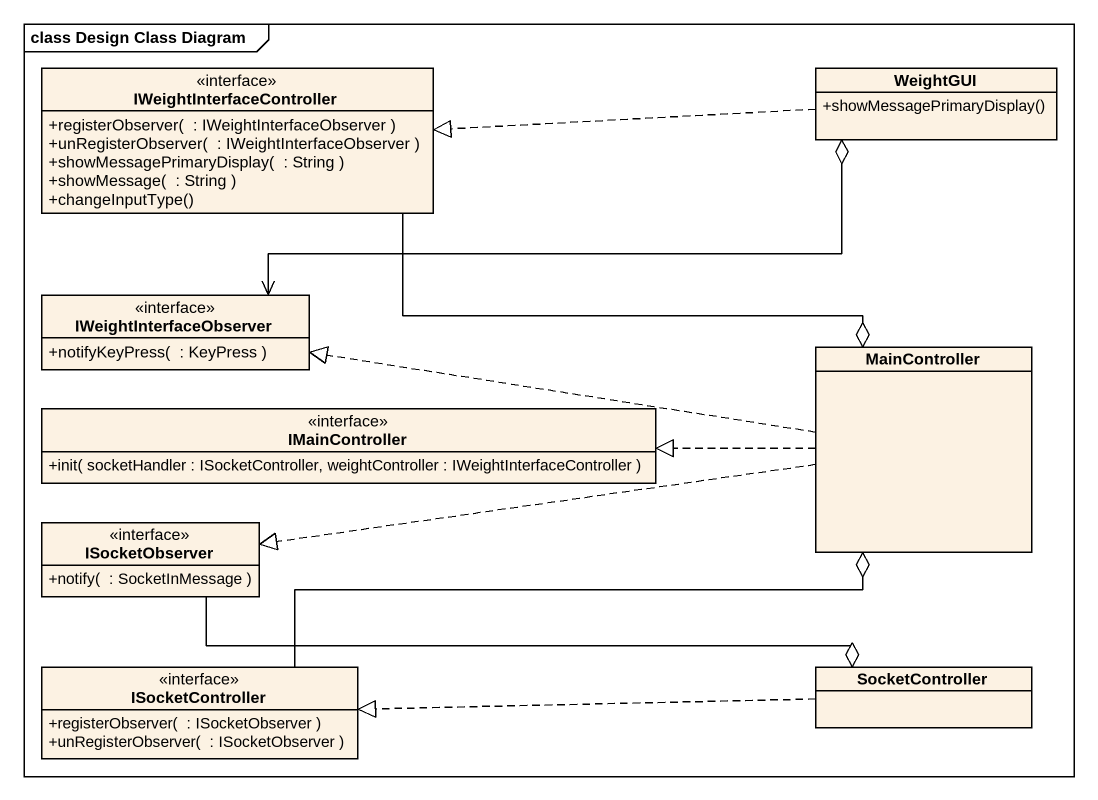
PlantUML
@startuml
mainframe class Design Class Diagram
hide circle
hide empty members
skinparam classAttributeIconSize 0
interface IWeightInterfaceController {
  +registerObserver(  : IWeightInterfaceObserver )
  +unRegisterObserver(  : IWeightInterfaceObserver )
  +showMessagePrimaryDisplay(  : String )
  +showMessage(  : String )
  +changeInputType()
}
class WeightGUI {
  +showMessagePrimaryDisplay()
}
interface IWeightInterfaceObserver {
  +notifyKeyPress(  : KeyPress )
}
class MainController
interface IMainController {
  +init( socketHandler : ISocketController, weightController : IWeightInterfaceController )
}
interface ISocketObserver {
  +notify(  : SocketInMessage )
}
interface ISocketController {
  +registerObserver(  : ISocketObserver )
  +unRegisterObserver(  : ISocketObserver )
}
class SocketController
WeightGUI .left.|> IWeightInterfaceController
WeightGUI o-left-> IWeightInterfaceObserver
MainController o-left- IWeightInterfaceController
MainController .left.|> IWeightInterfaceObserver
MainController .left.|> IMainController
MainController .left.|> ISocketObserver
MainController o-left- ISocketController
SocketController o-left- ISocketObserver
SocketController .left.|> ISocketController
@enduml
